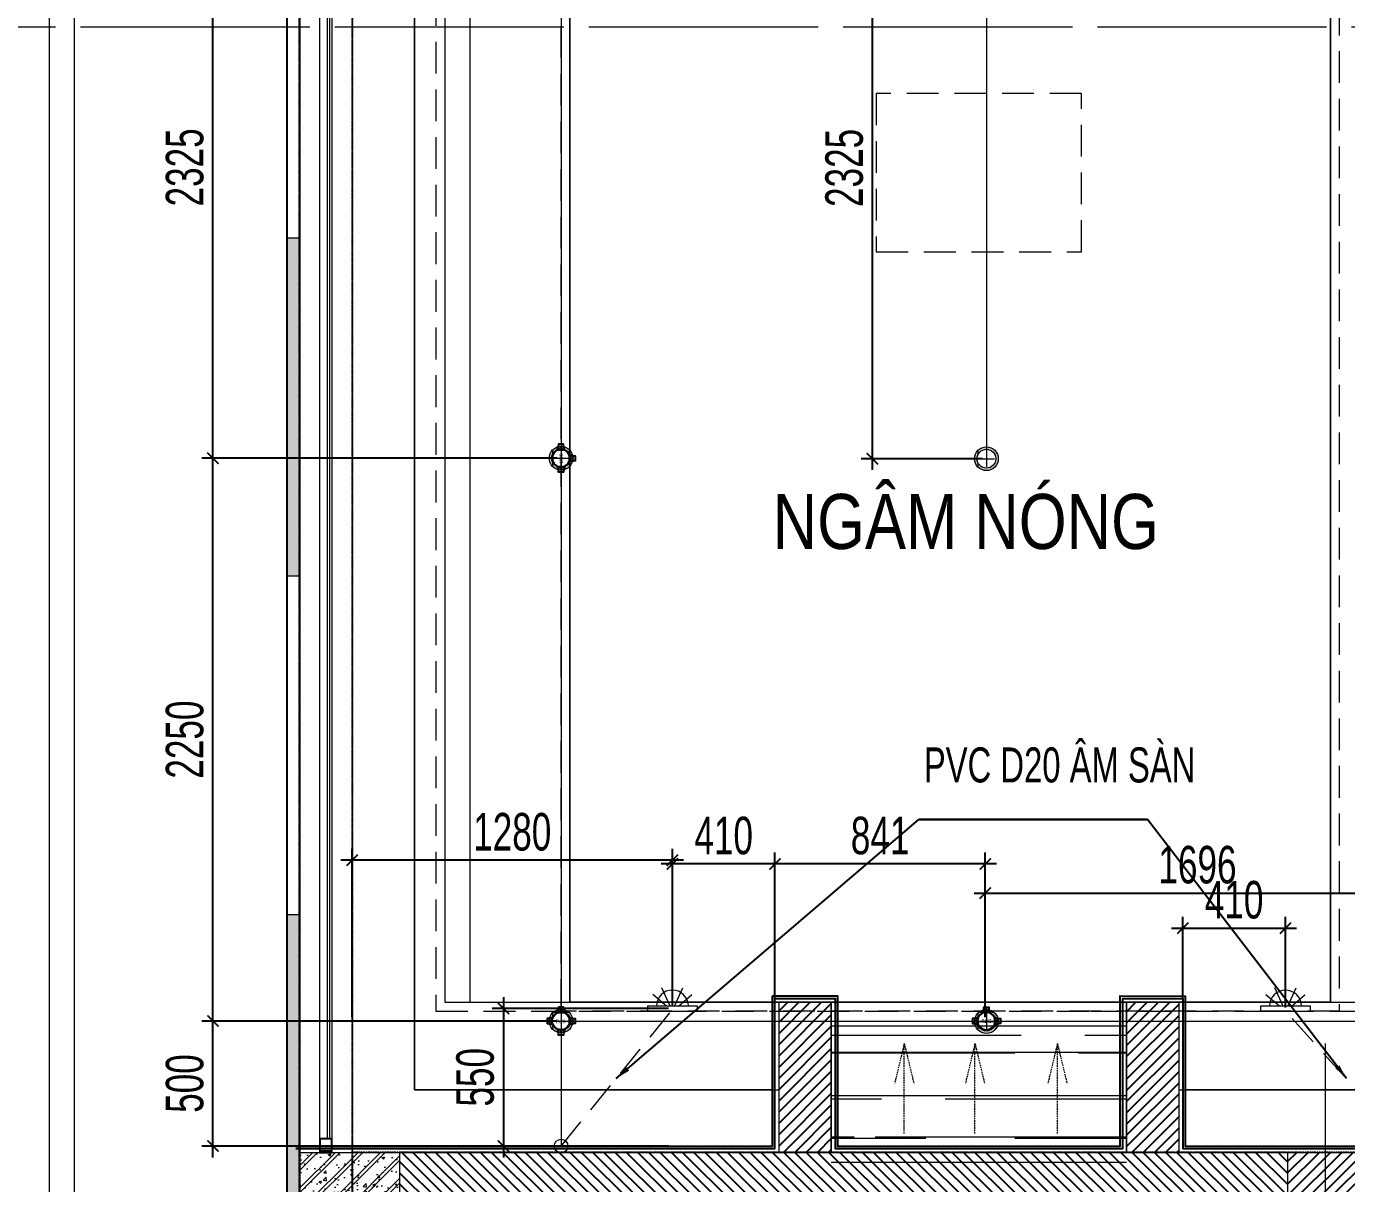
# Model space of a CAD drawing. Header units: millimetres. Extents: x -343543 to 400519, y -115663 to 104219.
# Drawn here: x -91758 to -86482, y 10075 to 14701 of the extents above; entities that cross this region are included whole.
import ezdxf
from ezdxf.xclip import XClip

# ---------------------------------------------------------------- set-up
doc = ezdxf.new("R2010")
doc.units = ezdxf.units.MM
doc.header["$XCLIPFRAME"] = 0
for name, pattern in [('HIDDEN2', [0.1875, 0.125, -0.0625]), ('XREF MAT BANG TUONG XAY$0$01.Xref _MB T1$0$HIDDEN', [9.525, 6.35, -3.175]), ('XREF MAT BANG TUONG XAY$0$CENTER', [50.8, 31.75, -6.35, 6.35, -6.35]), ('XREF MAT BANG TUONG XAY$0$xref_IKIGAI_Cot$0$HIDDEN', [9.525, 6.35, -3.175])]:
    doc.linetypes.add(name, pattern=pattern)
doc.layers.get('0').update_dxf_attribs({"color": 231, "lineweight": 0})
doc.layers.get('DefPoints').update_dxf_attribs({"color": 191})
for name, color, linetype in [('A-FLOR', 35, 'Continuous'), ('XREF MAT BANG TUONG XAY$0$A-FNSH', 8, 'Continuous'), ('XREF MAT BANG TUONG XAY$0$A-FURN', 8, 'Continuous'), ('XREF MAT BANG TUONG XAY$0$A-PATT', 8, 'Continuous'), ('XREF MAT BANG TUONG XAY$0$xref_IKIGAI_Cot$0$S-HIDD', 8, 'XREF MAT BANG TUONG XAY$0$xref_IKIGAI_Cot$0$HIDDEN'), ('ống ghen', 6, 'Continuous')]:
    doc.layers.add(name, color=color, linetype=linetype)
for name, color, linetype, lineweight in [('A-PATT', 252, 'Continuous', 9), ('A-SYMBOLS', 10, 'Continuous', 13), ('SME-E-COND-LTG', 51, 'Continuous', 18), ('SME-E-LTG-DIM', 55, 'Continuous', 18), ('SME-E-LTG-TEXT', 53, 'Continuous', 18), ('TEXT DIEN', 3, 'Continuous', 18), ('XREF MAT BANG TUONG XAY$0$$1$A-TEXT', 8, 'Continuous', 25), ('XREF MAT BANG TUONG XAY$0$01.Xref _MB T1$0$A-FNSH', 8, 'Continuous', 9), ('XREF MAT BANG TUONG XAY$0$01.Xref _MB T1$0$A-FURN', 8, 'Continuous', 5), ('XREF MAT BANG TUONG XAY$0$01.Xref _MB T1$0$A-GLAZ', 8, 'Continuous', 13), ('XREF MAT BANG TUONG XAY$0$01.Xref _MB T1$0$A-HIDD', 8, 'XREF MAT BANG TUONG XAY$0$01.Xref _MB T1$0$HIDDEN', 9), ('XREF MAT BANG TUONG XAY$0$01.Xref _MB T1$0$A-LITE', 8, 'Continuous', 9), ('XREF MAT BANG TUONG XAY$0$01.Xref _MB T1$0$A-PATT', 8, 'Continuous', 9), ('XREF MAT BANG TUONG XAY$0$01.Xref _MB T1$0$A-RAIL', 8, 'Continuous', 9), ('XREF MAT BANG TUONG XAY$0$01.Xref _MB T1$0$A-TEXT', 8, 'Continuous', 25), ('XREF MAT BANG TUONG XAY$0$A-GRID', 8, 'XREF MAT BANG TUONG XAY$0$CENTER', 15), ('XREF MAT BANG TUONG XAY$0$A-WALL-INT', 8, 'Continuous', 9), ('XREF MAT BANG TUONG XAY$0$xref_IKIGAI_Cot$0$A-FNSH', 8, 'Continuous', 9), ('XREF MAT BANG TUONG XAY$0$xref_IKIGAI_Cot$0$A-PATT', 8, 'Continuous', 5)]:
    doc.layers.add(name, color=color, linetype=linetype, lineweight=lineweight)
doc.layers.add('fix lightting red', color=1, linetype='Continuous', lineweight=5, true_color=0xff0000)
doc.styles.add('ROMANS1', font='vntimeh.shx', dxfattribs={"width": 0.8, "bigfont": 'bigfont.shx'})
doc.styles.add('SM-DIMTEXT', font='SME.shx', dxfattribs={"width": 0.7})
doc.styles.add('SME-TEXT', font='sme.shx', dxfattribs={"width": 0.7})
doc.styles.add('XREF MAT BANG TUONG XAY$0$Arial', font='arial.ttf', dxfattribs={"width": 0.8})
doc.dimstyles.new('SDIM-100', dxfattribs={"dimscale": 100, "dimtxt": 2, "dimasz": 0.6, "dimexe": 0.6, "dimexo": 0.2, "dimgap": 0.5, "dimtad": 1, "dimdec": 0, "dimzin": 12, "dimtxsty": 'SM-DIMTEXT', "dimblk": 'ARCHTICK', "dimblk1": 'ARCHTICK', "dimblk2": 'ARCHTICK', "dimcen": 0.12, "dimdle": 0.6, "dimclrd": 7, "dimclre": 8, "dimadec": 0, "dimazin": 3, "dimtfac": 2, "dimtix": 1, "dimtmove": 1, "dimatfit": 3, "dimfxl": 1, "dimtzin": 0, "dimarcsym": 1})
doc.dimstyles.new('SDIM-75', dxfattribs={"dimscale": 75, "dimtxt": 2, "dimasz": 0.6, "dimexe": 0.6, "dimexo": 0.2, "dimgap": 0.5, "dimtad": 1, "dimdec": 0, "dimzin": 12, "dimtxsty": 'SM-DIMTEXT', "dimblk": 'ARCHTICK', "dimcen": 0.12, "dimdle": 0.6, "dimclrd": 7, "dimclre": 8, "dimadec": 0, "dimazin": 3, "dimtfac": 2, "dimtdec": 0, "dimtix": 1, "dimtmove": 1, "dimatfit": 3, "dimfxl": 1, "dimtzin": 0, "dimarcsym": 1})

# ---------------------------------------------------------------- blocks, each defined once
blk = doc.blocks.new('*U230')
at = {"layer": 'XREF MAT BANG TUONG XAY$0$A-PATT'}
h = blk.add_hatch(dxfattribs=at)
h.set_pattern_fill('ANSI31', color=8, scale=10)
h.set_pattern_definition([(45, (36046.68, -11293.564), (-22.45064, 22.45064), [])])
h.paths.add_polyline_path([(-38.7, 47.5), (561.2, 47.5), (561.2, -162.5), (-38.7, -162.5)])
at = {"layer": 'XREF MAT BANG TUONG XAY$0$A-WALL-INT', "color": 8}
blk.add_lwpolyline([(-38.7, 47.5), (561.2, 47.5), (561.2, -162.5), (-38.7, -162.5)], close=True, dxfattribs=at)
blk = doc.blocks.new('XREF MAT BANG TUONG XAY$0$01.Xref _MB T1$0$vach CNC trang tri')
at = {"layer": 'XREF MAT BANG TUONG XAY$0$01.Xref _MB T1$0$A-PATT'}
h = blk.add_hatch(color=8, dxfattribs=at)
h.dxf.hatch_style = 1
h.paths.add_polyline_path([(-50, 0), (0, 0), (0, 1350), (-50, 1350)])
at = {"layer": 'XREF MAT BANG TUONG XAY$0$01.Xref _MB T1$0$A-RAIL', "color": 8}
blk.add_lwpolyline([(-50, 0), (0, 0), (0, 1350), (-50, 1350)], close=True, dxfattribs=at)
blk = doc.blocks.new('XREF MAT BANG TUONG XAY$0$01.Xref _MB T1$0$A$Cfb76151b')
at = {"color": 8}
for points in [[(0, 0), (50, 0), (50, 50), (0, 50)], [(2, 2), (48, 2), (48, 48), (2, 48)]]:
    blk.add_lwpolyline(points, close=True, dxfattribs=at)
blk = doc.blocks.new('XREF MAT BANG TUONG XAY$0$01.Xref _MB T1$0$A$Cc763f58b')
at = {"layer": 'DefPoints', "color": 8}
blk.add_line((5, -50), (5, 0), dxfattribs=at)
at = {"layer": 'XREF MAT BANG TUONG XAY$0$01.Xref _MB T1$0$A-FNSH', "color": 8}
for centre, start, end in [((2.5, 2.3), 222.6903, 317.3097), ((2.5, -52.3), 42.6903, 137.3097)]:
    blk.add_arc(centre, 3.4, start, end, dxfattribs=at)
blk = doc.blocks.new('*U118')
at = {"layer": 'XREF MAT BANG TUONG XAY$0$01.Xref _MB T1$0$A-GLAZ'}
for p, q in [((8650, 20), (55, 20)), ((8650, 10), (55, 10))]:
    blk.add_line(p, q, dxfattribs=at)
at = {"layer": 'XREF MAT BANG TUONG XAY$0$01.Xref _MB T1$0$A-LITE', "color": 8}
blk.add_lwpolyline([(8650, 50), (55, 50), (55, 0), (8650, 0)], close=True, dxfattribs=at)
at = {"layer": 'XREF MAT BANG TUONG XAY$0$01.Xref _MB T1$0$A-FNSH', "color": 8, "rotation": 180}
blk.add_blockref('XREF MAT BANG TUONG XAY$0$01.Xref _MB T1$0$A$Cc763f58b', (5, 0), dxfattribs=at)
at = {"layer": 'XREF MAT BANG TUONG XAY$0$01.Xref _MB T1$0$A-GLAZ', "color": 8}
blk.add_blockref('XREF MAT BANG TUONG XAY$0$01.Xref _MB T1$0$A$Cfb76151b', (5, 0), dxfattribs=at)
blk = doc.blocks.new('XREF MAT BANG TUONG XAY$0$00.xref_IKIGAI_Truc')
at = {"layer": 'XREF MAT BANG TUONG XAY$0$A-GRID', "color": 8, "ltscale": 20}
for points in [[(0, -3895), (0, 22924.4)], [(-2907.5, 14700), (42750, 14700)], [(4100, -3895), (4100, 10635.4)]]:
    blk.add_lwpolyline(points, dxfattribs=at)
blk = doc.blocks.new('*U227')
at = {"layer": 'XREF MAT BANG TUONG XAY$0$A-PATT'}
h = blk.add_hatch(dxfattribs=at)
h.set_pattern_fill('ANSI31', color=8, scale=10)
h.set_pattern_definition([(45, (36946.78, -11293.564), (-22.45064, 22.45064), [])])
h.paths.add_polyline_path([(-38.7, 47.5), (1461.3, 47.5), (1461.3, -162.5), (-38.7, -162.5)])
at = {"layer": 'XREF MAT BANG TUONG XAY$0$A-WALL-INT', "color": 8}
blk.add_lwpolyline([(-38.7, 47.5), (1461.3, 47.5), (1461.3, -162.5), (-38.7, -162.5)], close=True, dxfattribs=at)
blk = doc.blocks.new('XREF MAT BANG TUONG XAY$0$01.Xref _MB T1$0$Phong tam')
at = {"layer": 'XREF MAT BANG TUONG XAY$0$A-FURN', "color": 8}
blk.add_blockref('*U227', (-4616.3, 7152.5), dxfattribs=at)
blk = doc.blocks.new('XREF MAT BANG TUONG XAY$0$xref_IKIGAI_Cot')
at = {"layer": 'XREF MAT BANG TUONG XAY$0$xref_IKIGAI_Cot$0$A-PATT'}
h = blk.add_hatch(dxfattribs=at)
h.set_pattern_fill('BT-01', color=8, scale=15, pattern_type=2)
h.set_pattern_definition([(50, (180, 180), (107.589, -9.4128), [11.25, -123.75]), (355, (180, 180), (-20.8127, 112.8288), [9, -99]), (100.4514, (188.97, 179.22), (86.7764, 103.4159), [9.561, -105.1713]), (46.1842, (180, 210), (160.0862, -24.8279), [16.875, -185.625]), (96.6356, (193.34, 207.93), (140.1994, 146.1177), [14.3415, -157.757]), (351.1842, (180, 210), (140.1993, 146.1178), [13.5, -148.5]), (21, (195, 202.5), (89.53606, -60.3928), [11.25, -123.75]), (326, (195, 202.5), (36.4973, 108.7725), [9, -99]), (71.4514, (202.46, 197.47), (126.0334, 48.3796), [9.561, -105.1713]), (37.5, (180, 180), (1.82398, 49.93408), [0, -97.8, 0, -100.5, 0, -99.375]), (7.5, (180, 180), (39.46043, 59.16176), [0, -57.3, 0, -95.55, 0, -37.875]), (327.5, (146.55, 180), (80.07337, -3.38323), [0, -37.5, 0, -117, 0, -155.25]), (317.5, (131.55, 180), (87.47793, 15.01575), [0, -48.75, 0, -77.7, 0, -110.25]), (45, (180, 180), (-45.07806, 45.07806), []), (45, (180, 198.375), (-45.07806, 45.07806), [])])
h.paths.add_polyline_path([(0, 10200), (400, 10200), (400, 9800), (0, 9800)])
at = {"layer": 'XREF MAT BANG TUONG XAY$0$A-GRID', "color": 8, "ltscale": 20}
for points in [[(0, -3895), (0, 22924.4)], [(-2907.5, 14700), (42750, 14700)], [(4100, -3895), (4100, 10635.4)]]:
    blk.add_lwpolyline(points, dxfattribs=at)
at = {"layer": 'XREF MAT BANG TUONG XAY$0$xref_IKIGAI_Cot$0$A-FNSH', "color": 8}
blk.add_lwpolyline([(0, 10200), (400, 10200), (400, 9800), (0, 9800)], close=True, dxfattribs=at)
at = {"layer": 'XREF MAT BANG TUONG XAY$0$xref_IKIGAI_Cot$0$S-HIDD', "color": 8}
for points in [[(0, 19190), (210, 19190), (210, 3000), (0, 3000)], [(5100, 10200), (210, 10200), (210, 9990), (5100, 9990)]]:
    blk.add_lwpolyline(points, close=True, dxfattribs=at)
blk = doc.blocks.new('*U229')
at = {"layer": 'XREF MAT BANG TUONG XAY$0$A-PATT'}
h = blk.add_hatch(dxfattribs=at)
h.set_pattern_fill('ANSI31', color=8, scale=10)
h.set_pattern_definition([(45, (38996.8, -11293.564), (-22.45064, 22.45064), [])])
h.paths.add_polyline_path([(-38.7, 47.5), (3511.3, 47.5), (3511.3, -162.5), (-38.7, -162.5)])
at = {"layer": 'XREF MAT BANG TUONG XAY$0$A-WALL-INT', "color": 8}
blk.add_lwpolyline([(-38.7, 47.5), (3511.3, 47.5), (3511.3, -162.5), (-38.7, -162.5)], close=True, dxfattribs=at)
blk = doc.blocks.new('01.Xref _MB T1')
at = {"layer": 'XREF MAT BANG TUONG XAY$0$01.Xref _MB T1$0$A-FURN', "ltscale": 500}
h = blk.add_hatch(dxfattribs=at)
h.set_pattern_fill('AR-RROOF', color=8, scale=10)
h.paths.add_polyline_path([(2125.00118, 10150.00011), (3305.00118, 10150.00011), (3305.00118, 10749.99994), (2125.00118, 10749.99994)])
at = {"color": 8}
for points in [[(39999.98286, 2999.99997), (40000.00012, 19400), (-0.00011, 19399.99891), (0.00011, 2999.99997), (8394.99073, 2999.9999), (8394.99073, -99.99996), (31605.0109, -99.99952), (31605.0109, 3000.00035)], [(5069.98767, 18879.99404), (459.99596, 18879.99404), (460.00011, 10450), (1915.00118, 10450), (1915.00118, 10200), (3515.00118, 10200), (3515.00118, 10450), (5070.00011, 10450)], [(1915.00118, 10200), (3515.00118, 10200), (3515.00118, 10800), (1915.00118, 10800)], [(2125.00118, 10799.99994), (3305.00118, 10799.99994), (3305.00118, 10704.99994), (2125.00118, 10704.99994)], [(2125.00118, 10200.00011), (3305.00118, 10200.00011), (3305.00118, 10799.99994), (2125.00118, 10799.99994)]]:
    blk.add_lwpolyline(points, close=True, dxfattribs=at)
blk.add_lwpolyline([(5350.00011, 15899.99915), (8395, 15900.00022), (8395, 19187.99989), (5399.99067, 19190.00266), (5399.99067, 19100.00025), (5000, 19100), (5000, 19190.00241), (300, 19190.00241), (300.00025, 18999.99692), (210.00036, 18999.99692), (210.00011, 10200), (5350.00011, 10200), (5350.00011, 15899.99915)], dxfattribs=at)
at = {"layer": 'XREF MAT BANG TUONG XAY$0$01.Xref _MB T1$0$A-FNSH', "color": 8}
for points in [[(8394.99073, 1999.99999), (-1000, 1999.99998), (-1000.00012, 20399.99968), (14583.31301, 20400.0078)], [(-899.99999, 5519.99987), (-900.00012, 20299.99973), (14483.31306, 20300.00774), (14483.31333, 19400)]]:
    blk.add_lwpolyline(points, dxfattribs=at)
at = {"layer": 'XREF MAT BANG TUONG XAY$0$01.Xref _MB T1$0$A-FURN', "color": 8}
for points in [[(1080.00011, 15748), (580.00011, 15748), (580.00011, 10799.83247), (2265.00118, 10800), (3165.00119, 10800), (4720.00011, 10800), (4720.00011, 14948), (4120.00011, 14948)], [(680.00011, 15748), (680.00011, 10799.92121), (4620.00011, 10800.07879), (4620.00011, 14948)], [(2824.79627, 14948), (4120.00001, 14948), (4120.00012, 10800), (1080.0002, 10800), (1080.00011, 15748), (1170.91425, 15748)], [(1080.00011, 15748), (1080.00011, 10799.83247), (4120.00011, 10800), (4120.00011, 14948)]]:
    blk.add_lwpolyline(points, dxfattribs=at)
at = {"layer": 'XREF MAT BANG TUONG XAY$0$01.Xref _MB T1$0$A-HIDD', "color": 8, "ltscale": 20}
for points in [[(1080.00011, 15783), (545.00011, 15783), (545.00011, 10764.82899), (2265.00466, 10765), (3165.00119, 10765), (4755.00011, 10765), (4755.00011, 14983), (4155.00001, 14983)], [(2442.27953, 14983), (4155.00001, 14983), (4155.00012, 10765), (1045.0002, 10765), (1045.00011, 15783), (1187.92955, 15783)]]:
    blk.add_lwpolyline(points, dxfattribs=at)
blk.add_lwpolyline([(2305.00118, 14433.31538), (2305.00118, 13800), (3125.00118, 13800), (3125.00118, 14433.31538)], close=True, dxfattribs=at)
at = {"layer": 'XREF MAT BANG TUONG XAY$0$01.Xref _MB T1$0$A-HIDD', "color": 8}
for points in [[(2416.6786, 10274.85092), (2416.6786, 10634.88777), (2378.55039, 10476.03058)], [(2416.6786, 10274.85092), (2416.6786, 10634.88777), (2454.8068, 10476.03058)], [(2699.37855, 10274.85092), (2699.37855, 10634.88777), (2661.25034, 10476.03058)], [(2699.37855, 10274.85092), (2699.37855, 10634.88777), (2737.50675, 10476.03058)], [(3028.84034, 10274.85092), (3028.84034, 10634.88777), (2990.71213, 10476.03058)], [(3028.84034, 10274.85092), (3028.84034, 10634.88777), (3066.96854, 10476.03058)]]:
    blk.add_lwpolyline(points, dxfattribs=at)
at = {"layer": 'XREF MAT BANG TUONG XAY$0$01.Xref _MB T1$0$A-TEXT', "color": 8}
blk.add_lwpolyline([(0.00015, 9800), (-49.99986, 9800), (-50.00012, 19494.9993), (-0.00011, 19494.9993)], close=True, dxfattribs=at)
at = {"color": 8}
blk.add_blockref('XREF MAT BANG TUONG XAY$0$00.xref_IKIGAI_Truc', (0.00011, 0), dxfattribs=at)
at = {"layer": 'XREF MAT BANG TUONG XAY$0$01.Xref _MB T1$0$A-TEXT', "color": 8, "rotation": 90}
blk.add_blockref('*U118', (130.0001, 10200), dxfattribs=at)
at = {"layer": 'XREF MAT BANG TUONG XAY$0$01.Xref _MB T1$0$A-TEXT', "color": 8}
for p in [(0.00008, 12504.99959), (0, 9800)]:
    blk.add_blockref('XREF MAT BANG TUONG XAY$0$01.Xref _MB T1$0$vach CNC trang tri', p, dxfattribs=at)
at = {"layer": 'XREF MAT BANG TUONG XAY$0$A-FURN', "color": 8, "xscale": -1, "rotation": 270}
for p in [(2077.50118, 10238.69842), (3467.50118, 10238.69842)]:
    blk.add_blockref('*U230', p, dxfattribs=at)
at = {"layer": 'XREF MAT BANG TUONG XAY$0$$1$A-TEXT', "color": 8, "style": 'XREF MAT BANG TUONG XAY$0$Arial', "width": 0.8}
blk.add_text('NGÂM NÓNG', height=220, dxfattribs=at).set_placement((1891.00301, 12612.10016))
at = {"layer": 'XREF MAT BANG TUONG XAY$0$01.Xref _MB T1$0$A-TEXT', "color": 8}
blk.add_blockref('XREF MAT BANG TUONG XAY$0$01.Xref _MB T1$0$Phong tam', (8605.00011, 2999.99999), dxfattribs=at)
at = {"color": 8}
blk.add_lwpolyline([(3539.99179, 10449.99962), (3540.08991, 10824.96238), (3279.9671, 10825.03045), (3279.9671, 10225.00011), (2149.99201, 10225.00011), (2149.99201, 10825.00851), (1889.9917, 10825.00851), (1889.9917, 10450), (459.99182, 10450), (459.99182, 18879.99404), (5069.99182, 18879.99404), (5069.99182, 10450)], close=True, dxfattribs=at)
at = {"layer": 'XREF MAT BANG TUONG XAY$0$A-FNSH', "color": 8}
for points in [[(-15.00005, 10225.00021), (1890.00118, 10225.00021), (1890.00119, 10824.86981), (2150.00118, 10825.00868), (2150.0015, 10225.00011), (3280.00058, 10225.00011), (3279.97659, 10825.03045), (3540.00118, 10824.96241), (3540.00133, 10224.99984), (5475.00011, 10224.99984)], [(-15.00005, 10215.00021), (1900.00118, 10215.00021), (1900.00119, 10814.87515), (2140.00118, 10815.00334), (2140.0015, 10215.00011), (3290.00098, 10215.00011), (3289.97699, 10815.02783), (3530.00118, 10814.96502), (3530.00133, 10214.99984), (5465.00011, 10214.99984)]]:
    blk.add_lwpolyline(points, dxfattribs=at)
at = {"color": 8}
ref = blk.add_blockref('XREF MAT BANG TUONG XAY$0$xref_IKIGAI_Cot', (-0.00927, -0.00001), dxfattribs=at)
XClip(ref).set_block_clipping_path([(-1610.3425959283, -2225.6693134198), (41829.1295208634, 21555.8819575264)])
at = {"layer": 'XREF MAT BANG TUONG XAY$0$A-FURN', "color": 8, "xscale": -1, "rotation": 180}
blk.add_blockref('*U229', (438.69827, 10037.49976), dxfattribs=at)
blk = doc.blocks.new('LT14')
blk.add_lwpolyline([(20, -100), (20, 100), (0, 100), (0, -100)], close=True)
for points in [[(20, 23.9), (65.5, 78.2)], [(20, 9.1), (92.8, 42.3)], [(20, 0), (102, 0)], [(20, -9.1), (92.8, -42.3)], [(20, -23.9), (65.5, -78.2)]]:
    blk.add_lwpolyline(points)
blk.add_arc((20, 0), 63.8, 270, 90)
blk = doc.blocks.new('DenSanTuongT1Ikigai')
at = {"layer": 'fix lightting red', "rotation": 90}
for p in [(1490, 10765), (3940.1, 10764.4)]:
    blk.add_blockref('LT14', p, dxfattribs=at)
blk = doc.blocks.new('LT8A')
at = {"layer": 'A-PATT', "true_color": 0xd6d6d6}
h = blk.add_hatch(dxfattribs=at)
h.set_pattern_fill('_USER', color=254, scale=340, double=1, pattern_type=0)
h.set_pattern_definition([(0, (-1255, -18820), (0, 340), []), (90, (-1255, -18820), (-340, 2e-14), [])])
edge = h.paths.add_edge_path(flags=17)
edge.add_arc((0, 0), 37.5, 0, 360)
edge = h.paths.add_edge_path()
edge.add_arc((0, 0), 47.5, 0, 360)
at = {"layer": 'A-PATT'}
h = blk.add_hatch(color=256, dxfattribs=at)
h.dxf.hatch_style = 1
edge = h.paths.add_edge_path(flags=17)
edge.add_arc((0, 0), 37.5, 0, 360)
edge = h.paths.add_edge_path()
edge.add_arc((0, 0), 47.5, 0, 360)
for points in [[(-33, 0), (33, 0)], [(0, 33), (0, -33)]]:
    blk.add_lwpolyline(points)
for radius in [47.5, 37.5]:
    blk.add_circle((0, 0), radius)
blk = doc.blocks.new('c3-20')
at = {"layer": 'ống ghen', "ltscale": 30}
for points in [[(5338959.8, -3869072.3), (5338964.6, -3869054)], [(5338989.3, -3869072.3), (5338984.6, -3869054)], [(5338942.8, -3869089.3), (5338924.6, -3869094)], [(5339006.3, -3869089.3), (5339024.6, -3869094)], [(5338942.8, -3869118.8), (5338924.6, -3869114)], [(5339006.3, -3869118.8), (5339024.6, -3869114)]]:
    blk.add_lwpolyline(points, dxfattribs=at)
for points in [[(5338984.6, -3869070.5), (5338984.6, -3869048), (5338964.6, -3869048), (5338964.6, -3869070.5)], [(5338941, -3869094), (5338918.6, -3869094), (5338918.6, -3869114), (5338941, -3869114)], [(5338939.6, -3869103.5), (5338927.5, -3869103.5), (5338927.5, -3869104.6), (5338939.6, -3869104.6)], [(5338975.1, -3869069), (5338975.1, -3869057), (5338974, -3869057), (5338974, -3869069)], [(5339008.1, -3869094), (5339030.6, -3869094), (5339030.6, -3869114), (5339008.1, -3869114)], [(5339009.6, -3869103.5), (5339021.6, -3869103.5), (5339021.6, -3869104.6), (5339009.6, -3869104.6)]]:
    blk.add_lwpolyline(points, close=True, dxfattribs=at)
blk.add_circle((5338974.6, -3869104), 35, dxfattribs=at)
at = {"layer": 'TEXT DIEN', "ltscale": 30, "style": 'ROMANS1'}
blk.add_text('D20', height=15, dxfattribs=at).set_placement((5338954.5, -3869111.3))
blk = doc.blocks.new('c4-d20')
at = {"layer": 'ống ghen', "ltscale": 30}
for points in [[(5338959.8, -3869205.4), (5338964.6, -3869187.1)], [(5338989.3, -3869205.4), (5338984.6, -3869187.1)], [(5338942.8, -3869222.4), (5338924.6, -3869227.1)], [(5338942.8, -3869251.9), (5338924.6, -3869247.1)], [(5339006.3, -3869222.4), (5339024.6, -3869227.1)], [(5339006.3, -3869251.9), (5339024.6, -3869247.1)], [(5338959.8, -3869268.9), (5338964.6, -3869287.1)], [(5338989.3, -3869268.9), (5338984.6, -3869287.1)]]:
    blk.add_lwpolyline(points, dxfattribs=at)
for points in [[(5338984.6, -3869203.6), (5338984.6, -3869181.1), (5338964.6, -3869181.1), (5338964.6, -3869203.6)], [(5338975.1, -3869202.1), (5338975.1, -3869190.1), (5338974, -3869190.1), (5338974, -3869202.1)], [(5338941, -3869227.1), (5338918.6, -3869227.1), (5338918.6, -3869247.1), (5338941, -3869247.1)], [(5338939.6, -3869236.6), (5338927.5, -3869236.6), (5338927.5, -3869237.7), (5338939.6, -3869237.7)], [(5339008.1, -3869227.1), (5339030.6, -3869227.1), (5339030.6, -3869247.1), (5339008.1, -3869247.1)], [(5339009.6, -3869236.6), (5339021.6, -3869236.6), (5339021.6, -3869237.7), (5339009.6, -3869237.7)], [(5338984.6, -3869270.7), (5338984.6, -3869293.1), (5338964.6, -3869293.1), (5338964.6, -3869270.7)], [(5338975.1, -3869272.1), (5338975.1, -3869284.2), (5338974, -3869284.2), (5338974, -3869272.1)]]:
    blk.add_lwpolyline(points, close=True, dxfattribs=at)
blk.add_circle((5338974.6, -3869237.1), 35, dxfattribs=at)
at = {"layer": 'TEXT DIEN', "ltscale": 30, "style": 'ROMANS1'}
blk.add_text('D20', height=15, dxfattribs=at).set_placement((5338953.4, -3869246.8))
blk = doc.blocks.new('_ArchTick')
at = {"color": 0, "linetype": 'ByBlock', "const_width": 0.15}
blk.add_lwpolyline([(-0.5, -0.5), (0.5, 0.5)], dxfattribs=at)
blk = doc.blocks.new('*D1974')
at = {"layer": 'DefPoints', "color": 0, "linetype": 'Continuous', "ltscale": 1000, "transparency": 16777216}
for p in [(-91012.5, 10725), (-89621.5, 10725), (-89621.5, 10225)]:
    blk.add_point(p, dxfattribs=at)
at = {"layer": 'SME-E-LTG-DIM', "color": 7, "linetype": 'Continuous', "lineweight": -2, "ltscale": 1000, "transparency": 16777216}
blk.add_line((-91012.5, 10180), (-91012.5, 10770), dxfattribs=at)
at = {"layer": 'SME-E-LTG-DIM', "color": 8, "linetype": 'Continuous', "lineweight": -2, "ltscale": 1000, "transparency": 16777216}
for p, q in [((-89636.5, 10725), (-91057.5, 10725)), ((-89636.5, 10225), (-91057.5, 10225))]:
    blk.add_line(p, q, dxfattribs=at)
at = {"layer": 'SME-E-LTG-DIM', "color": 7, "linetype": 'Continuous', "lineweight": -2, "ltscale": 1000, "transparency": 16777216, "xscale": 45, "yscale": 45, "zscale": 45}
for p, rotation in [((-91012.5, 10725), 90), ((-91012.5, 10225), 270)]:
    blk.add_blockref('_ArchTick', p, dxfattribs=dict(at, rotation=rotation))
at = {"layer": 'SME-E-LTG-DIM', "color": 0, "linetype": 'Continuous', "ltscale": 1000, "transparency": 16777216, "insert": (-91125, 10475), "char_height": 150, "attachment_point": 5, "rotation": 90, "style": 'SM-DIMTEXT'}
blk.add_mtext('500', dxfattribs=at)
blk = doc.blocks.new('*D1975')
at = {"layer": 'DefPoints', "color": 0, "linetype": 'Continuous', "ltscale": 1000, "transparency": 16777216}
for p in [(-91012.5, 12975), (-89621.5, 12975), (-89621.5, 10725)]:
    blk.add_point(p, dxfattribs=at)
at = {"layer": 'SME-E-LTG-DIM', "color": 7, "linetype": 'Continuous', "lineweight": -2, "ltscale": 1000, "transparency": 16777216}
blk.add_line((-91012.5, 10680), (-91012.5, 13020), dxfattribs=at)
at = {"layer": 'SME-E-LTG-DIM', "color": 8, "linetype": 'Continuous', "lineweight": -2, "ltscale": 1000, "transparency": 16777216}
for p, q in [((-89636.5, 12975), (-91057.5, 12975)), ((-89636.5, 10725), (-91057.5, 10725))]:
    blk.add_line(p, q, dxfattribs=at)
at = {"layer": 'SME-E-LTG-DIM', "color": 7, "linetype": 'Continuous', "lineweight": -2, "ltscale": 1000, "transparency": 16777216, "xscale": 45, "yscale": 45, "zscale": 45}
for p, rotation in [((-91012.5, 12975), 90), ((-91012.5, 10725), 270)]:
    blk.add_blockref('_ArchTick', p, dxfattribs=dict(at, rotation=rotation))
at = {"layer": 'SME-E-LTG-DIM', "color": 0, "linetype": 'Continuous', "ltscale": 1000, "transparency": 16777216, "insert": (-91125, 11850), "char_height": 150, "attachment_point": 5, "rotation": 90, "style": 'SM-DIMTEXT'}
blk.add_mtext('2250', dxfattribs=at)
blk = doc.blocks.new('*D1976')
at = {"layer": 'DefPoints', "color": 0, "linetype": 'Continuous', "ltscale": 1000, "transparency": 16777216}
for p in [(-91012.5, 15300), (-89621.5, 15300), (-89621.5, 12975)]:
    blk.add_point(p, dxfattribs=at)
at = {"layer": 'SME-E-LTG-DIM', "color": 7, "linetype": 'Continuous', "lineweight": -2, "ltscale": 1000, "transparency": 16777216}
blk.add_line((-91012.5, 12930), (-91012.5, 15345), dxfattribs=at)
at = {"layer": 'SME-E-LTG-DIM', "color": 8, "linetype": 'Continuous', "lineweight": -2, "ltscale": 1000, "transparency": 16777216}
for p, q in [((-89636.5, 15300), (-91057.5, 15300)), ((-89636.5, 12975), (-91057.5, 12975))]:
    blk.add_line(p, q, dxfattribs=at)
at = {"layer": 'SME-E-LTG-DIM', "color": 7, "linetype": 'Continuous', "lineweight": -2, "ltscale": 1000, "transparency": 16777216, "xscale": 45, "yscale": 45, "zscale": 45}
for p, rotation in [((-91012.5, 15300), 90), ((-91012.5, 12975), 270)]:
    blk.add_blockref('_ArchTick', p, dxfattribs=dict(at, rotation=rotation))
at = {"layer": 'SME-E-LTG-DIM', "color": 0, "linetype": 'Continuous', "ltscale": 1000, "transparency": 16777216, "insert": (-91125, 14137.5), "char_height": 150, "attachment_point": 5, "rotation": 90, "style": 'SM-DIMTEXT'}
blk.add_mtext('2325', dxfattribs=at)
blk = doc.blocks.new('*D1980')
at = {"layer": 'DefPoints', "color": 0, "linetype": 'Continuous', "ltscale": 1000, "transparency": 16777216}
for p in [(-89176.5, 10775), (-89851.8, 10225), (-89176.5, 10225)]:
    blk.add_point(p, dxfattribs=at)
at = {"layer": 'SME-E-LTG-DIM', "color": 7, "linetype": 'Continuous', "lineweight": -2, "ltscale": 1000, "transparency": 16777216}
blk.add_line((-89851.8, 10820), (-89851.8, 10180), dxfattribs=at)
at = {"layer": 'SME-E-LTG-DIM', "color": 8, "linetype": 'Continuous', "lineweight": -2, "ltscale": 1000, "transparency": 16777216}
for p, q in [((-89191.5, 10775), (-89896.8, 10775)), ((-89191.5, 10225), (-89896.8, 10225))]:
    blk.add_line(p, q, dxfattribs=at)
at = {"layer": 'SME-E-LTG-DIM', "color": 7, "linetype": 'Continuous', "lineweight": -2, "ltscale": 1000, "transparency": 16777216, "xscale": 45, "yscale": 45, "zscale": 45}
for p, rotation in [((-89851.8, 10775), 90), ((-89851.8, 10225), 270)]:
    blk.add_blockref('_ArchTick', p, dxfattribs=dict(at, rotation=rotation))
at = {"layer": 'SME-E-LTG-DIM', "color": 0, "linetype": 'Continuous', "ltscale": 1000, "transparency": 16777216, "insert": (-89964.3, 10500), "char_height": 150, "attachment_point": 5, "rotation": 90, "style": 'SM-DIMTEXT'}
blk.add_mtext('550', dxfattribs=at)
blk = doc.blocks.new('*D1981')
at = {"layer": 'DefPoints', "color": 0, "linetype": 'Continuous', "ltscale": 1000, "transparency": 16777216}
for p in [(-90456.5, 11368.1), (-89176.5, 10775), (-90456.5, 10725)]:
    blk.add_point(p, dxfattribs=at)
at = {"layer": 'SME-E-LTG-DIM', "color": 8, "linetype": 'Continuous', "lineweight": -2, "ltscale": 1000, "transparency": 16777216}
for p, q in [((-90456.5, 10740), (-90456.5, 11413.1)), ((-89176.5, 10790), (-89176.5, 11413.1))]:
    blk.add_line(p, q, dxfattribs=at)
at = {"layer": 'SME-E-LTG-DIM', "color": 7, "linetype": 'Continuous', "lineweight": -2, "ltscale": 1000, "transparency": 16777216}
blk.add_line((-89131.5, 11368.1), (-90501.5, 11368.1), dxfattribs=at)
at = {"layer": 'SME-E-LTG-DIM', "color": 7, "linetype": 'Continuous', "lineweight": -2, "ltscale": 1000, "transparency": 16777216, "xscale": 45, "yscale": 45, "zscale": 45, "rotation": 180}
blk.add_blockref('_ArchTick', (-90456.5, 11368.1), dxfattribs=at)
at = {"layer": 'SME-E-LTG-DIM', "color": 7, "linetype": 'Continuous', "lineweight": -2, "ltscale": 1000, "transparency": 16777216, "xscale": 45, "yscale": 45, "zscale": 45}
blk.add_blockref('_ArchTick', (-89176.5, 11368.1), dxfattribs=at)
at = {"layer": 'SME-E-LTG-DIM', "color": 0, "linetype": 'Continuous', "ltscale": 1000, "transparency": 16777216, "insert": (-89816.5, 11480.6), "char_height": 150, "attachment_point": 5, "style": 'SM-DIMTEXT'}
blk.add_mtext('1280', dxfattribs=at)
blk = doc.blocks.new('*D2344')
at = {"layer": 'DefPoints', "color": 0, "linetype": 'Continuous', "ltscale": 1000, "transparency": 16777216}
for p in [(-89176.5, 11353.1), (-89176.5, 10775), (-88766.5, 10799.9)]:
    blk.add_point(p, dxfattribs=at)
at = {"layer": 'SME-E-LTG-DIM', "color": 8, "linetype": 'Continuous', "lineweight": -2, "ltscale": 1000, "transparency": 16777216}
for p, q in [((-89176.5, 10790), (-89176.5, 11398.1)), ((-88766.5, 10814.9), (-88766.5, 11398.1))]:
    blk.add_line(p, q, dxfattribs=at)
at = {"layer": 'SME-E-LTG-DIM', "color": 7, "linetype": 'Continuous', "lineweight": -2, "ltscale": 1000, "transparency": 16777216}
blk.add_line((-88721.5, 11353.1), (-89221.5, 11353.1), dxfattribs=at)
at = {"layer": 'SME-E-LTG-DIM', "color": 7, "linetype": 'Continuous', "lineweight": -2, "ltscale": 1000, "transparency": 16777216, "xscale": 45, "yscale": 45, "zscale": 45, "rotation": 180}
blk.add_blockref('_ArchTick', (-89176.5, 11353.1), dxfattribs=at)
at = {"layer": 'SME-E-LTG-DIM', "color": 7, "linetype": 'Continuous', "lineweight": -2, "ltscale": 1000, "transparency": 16777216, "xscale": 45, "yscale": 45, "zscale": 45}
blk.add_blockref('_ArchTick', (-88766.5, 11353.1), dxfattribs=at)
at = {"layer": 'SME-E-LTG-DIM', "color": 0, "linetype": 'Continuous', "ltscale": 1000, "transparency": 16777216, "insert": (-88971.5, 11465.6), "char_height": 150, "attachment_point": 5, "style": 'SM-DIMTEXT'}
blk.add_mtext('410', dxfattribs=at)
blk = doc.blocks.new('*D2345')
at = {"layer": 'DefPoints', "color": 0, "linetype": 'Continuous', "ltscale": 1000, "transparency": 16777216}
for p in [(-86726.5, 11096.3), (-87136.5, 10800), (-86726.5, 10764.4)]:
    blk.add_point(p, dxfattribs=at)
at = {"layer": 'SME-E-LTG-DIM', "color": 8, "linetype": 'Continuous', "lineweight": -2, "ltscale": 1000, "transparency": 16777216}
for p, q in [((-87136.5, 10815), (-87136.5, 11141.3)), ((-86726.5, 10779.4), (-86726.5, 11141.3))]:
    blk.add_line(p, q, dxfattribs=at)
at = {"layer": 'SME-E-LTG-DIM', "color": 7, "linetype": 'Continuous', "lineweight": -2, "ltscale": 1000, "transparency": 16777216}
blk.add_line((-87181.5, 11096.3), (-86681.5, 11096.3), dxfattribs=at)
at = {"layer": 'SME-E-LTG-DIM', "color": 7, "linetype": 'Continuous', "lineweight": -2, "ltscale": 1000, "transparency": 16777216, "xscale": 45, "yscale": 45, "zscale": 45, "rotation": 180}
blk.add_blockref('_ArchTick', (-87136.5, 11096.3), dxfattribs=at)
at = {"layer": 'SME-E-LTG-DIM', "color": 7, "linetype": 'Continuous', "lineweight": -2, "ltscale": 1000, "transparency": 16777216, "xscale": 45, "yscale": 45, "zscale": 45}
blk.add_blockref('_ArchTick', (-86726.5, 11096.3), dxfattribs=at)
at = {"layer": 'SME-E-LTG-DIM', "color": 0, "linetype": 'Continuous', "ltscale": 1000, "transparency": 16777216, "insert": (-86931.5, 11208.8), "char_height": 150, "attachment_point": 5, "style": 'SM-DIMTEXT'}
blk.add_mtext('410', dxfattribs=at)
blk = doc.blocks.new('*D2348')
at = {"layer": 'DefPoints', "color": 0, "linetype": 'Continuous', "ltscale": 1000, "transparency": 16777216}
for p in [(-86229.9, 11236.6), (-87925.9, 10725), (-86229.9, 10475)]:
    blk.add_point(p, dxfattribs=at)
at = {"layer": 'SME-E-LTG-DIM', "color": 8, "linetype": 'Continuous', "lineweight": -2, "ltscale": 1000, "transparency": 16777216}
for p, q in [((-87925.9, 10740), (-87925.9, 11281.6)), ((-86229.9, 10490), (-86229.9, 11281.6))]:
    blk.add_line(p, q, dxfattribs=at)
at = {"layer": 'SME-E-LTG-DIM', "color": 7, "linetype": 'Continuous', "lineweight": -2, "ltscale": 1000, "transparency": 16777216}
blk.add_line((-87970.9, 11236.6), (-86184.9, 11236.6), dxfattribs=at)
at = {"layer": 'SME-E-LTG-DIM', "color": 7, "linetype": 'Continuous', "lineweight": -2, "ltscale": 1000, "transparency": 16777216, "xscale": 45, "yscale": 45, "zscale": 45, "rotation": 180}
blk.add_blockref('_ArchTick', (-87925.9, 11236.6), dxfattribs=at)
at = {"layer": 'SME-E-LTG-DIM', "color": 7, "linetype": 'Continuous', "lineweight": -2, "ltscale": 1000, "transparency": 16777216, "xscale": 45, "yscale": 45, "zscale": 45}
blk.add_blockref('_ArchTick', (-86229.9, 11236.6), dxfattribs=at)
at = {"layer": 'SME-E-LTG-DIM', "color": 0, "linetype": 'Continuous', "ltscale": 1000, "transparency": 16777216, "insert": (-87077.9, 11349.1), "char_height": 150, "attachment_point": 5, "style": 'SM-DIMTEXT'}
blk.add_mtext('1696', dxfattribs=at)
blk = doc.blocks.new('*D2349')
at = {"layer": 'DefPoints', "color": 0, "linetype": 'Continuous', "ltscale": 1000, "transparency": 16777216}
for p in [(-88766.5, 11353.1), (-88766.5, 11000.8), (-87925.9, 11000.8)]:
    blk.add_point(p, dxfattribs=at)
at = {"layer": 'SME-E-LTG-DIM', "color": 8, "linetype": 'Continuous', "lineweight": -2, "ltscale": 1000, "transparency": 16777216}
for p, q in [((-88766.5, 11015.8), (-88766.5, 11398.1)), ((-87925.9, 11015.8), (-87925.9, 11398.1))]:
    blk.add_line(p, q, dxfattribs=at)
at = {"layer": 'SME-E-LTG-DIM', "color": 7, "linetype": 'Continuous', "lineweight": -2, "ltscale": 1000, "transparency": 16777216}
blk.add_line((-87880.9, 11353.1), (-88811.5, 11353.1), dxfattribs=at)
at = {"layer": 'SME-E-LTG-DIM', "color": 7, "linetype": 'Continuous', "lineweight": -2, "ltscale": 1000, "transparency": 16777216, "xscale": 45, "yscale": 45, "zscale": 45, "rotation": 180}
blk.add_blockref('_ArchTick', (-88766.5, 11353.1), dxfattribs=at)
at = {"layer": 'SME-E-LTG-DIM', "color": 7, "linetype": 'Continuous', "lineweight": -2, "ltscale": 1000, "transparency": 16777216, "xscale": 45, "yscale": 45, "zscale": 45}
blk.add_blockref('_ArchTick', (-87925.9, 11353.1), dxfattribs=at)
at = {"layer": 'SME-E-LTG-DIM', "color": 0, "linetype": 'Continuous', "ltscale": 1000, "transparency": 16777216, "insert": (-88346.2, 11465.6), "char_height": 150, "attachment_point": 5, "style": 'SM-DIMTEXT'}
blk.add_mtext('841', dxfattribs=at)
blk = doc.blocks.new('*D2354')
at = {"layer": 'DefPoints', "color": 0, "linetype": 'Continuous', "ltscale": 1000, "transparency": 16777216}
for p in [(-88376.7, 15298), (-87921.5, 15298), (-87921.5, 12973)]:
    blk.add_point(p, dxfattribs=at)
at = {"layer": 'SME-E-LTG-DIM', "color": 7, "linetype": 'Continuous', "lineweight": -2, "ltscale": 1000, "transparency": 16777216}
blk.add_line((-88376.7, 12928), (-88376.7, 15343), dxfattribs=at)
at = {"layer": 'SME-E-LTG-DIM', "color": 8, "linetype": 'Continuous', "lineweight": -2, "ltscale": 1000, "transparency": 16777216}
for p, q in [((-87936.5, 15298), (-88421.7, 15298)), ((-87936.5, 12973), (-88421.7, 12973))]:
    blk.add_line(p, q, dxfattribs=at)
at = {"layer": 'SME-E-LTG-DIM', "color": 7, "linetype": 'Continuous', "lineweight": -2, "ltscale": 1000, "transparency": 16777216, "xscale": 45, "yscale": 45, "zscale": 45}
for p, rotation in [((-88376.7, 15298), 90), ((-88376.7, 12973), 270)]:
    blk.add_blockref('_ArchTick', p, dxfattribs=dict(at, rotation=rotation))
at = {"layer": 'SME-E-LTG-DIM', "color": 0, "linetype": 'Continuous', "ltscale": 1000, "transparency": 16777216, "insert": (-88489.2, 14135.5), "char_height": 150, "attachment_point": 5, "rotation": 90, "style": 'SM-DIMTEXT'}
blk.add_mtext('2325', dxfattribs=at)

msp = doc.modelspace()

# ---------------------------------------------------------------- block references
at = {"layer": 'A-SYMBOLS'}
msp.add_blockref('01.Xref _MB T1', (-90666.5, 0), dxfattribs=at)

# ---------------------------------------------------------------- next in the draw order: linework, layer by layer
at = {"layer": 'SME-E-COND-LTG', "color": 3, "linetype": 'Continuous', "ltscale": 1000}
msp.add_line((-89621.5, 10725), (-89621.5, 10225), dxfattribs=at)
msp.add_circle((-89621.5, 10225), 27.4, dxfattribs=at)

# ---------------------------------------------------------------- next in the draw order: block references
at = {"layer": 'fix lightting red', "color": 1, "true_color": 0xff0000}
for p in [(-89621.5, 12975), (-89621.5, 12975), (-87921.5, 12973), (-89621.5, 10725), (-89621.5, 10725), (-87921.5, 10723)]:
    msp.add_blockref('LT8A', p, dxfattribs=at)
at = {"layer": 'TEXT DIEN', "ltscale": 30, "xscale": -1, "rotation": 270}
msp.add_blockref('c3-20', (3779482.5, -5325999.6), dxfattribs=at)
at = {"layer": 'TEXT DIEN', "ltscale": 30}
msp.add_blockref('c4-d20', (-5428596.1, 3879962.1), dxfattribs=at)

# ---------------------------------------------------------------- next in the draw order: dimensions: what is measured, and where the dimension line sits
at = {"layer": 'SME-E-LTG-DIM', "linetype": 'Continuous', "ltscale": 1000}
for base, p1, p2, picture, middle in [((-91012.5, 15300), (-89621.5, 12975), (-89621.5, 15300), '*D1976', (-91125, 14137.5)), ((-91012.5, 12975), (-89621.5, 10725), (-89621.5, 12975), '*D1975', (-91125, 11850)), ((-91012.5, 10725), (-89621.5, 10225), (-89621.5, 10725), '*D1974', (-91125, 10475))]:
    dim = msp.add_linear_dim(base=base, p1=p1, p2=p2, angle=90, dimstyle='SDIM-75', dxfattribs=at)
    dim.commit()
    dim.dimension.update_dxf_attribs({"geometry": picture, "text_midpoint": middle})

# ---------------------------------------------------------------- next in the draw order: block references
at = {"layer": 'A-FLOR'}
msp.add_blockref('DenSanTuongT1Ikigai', (-90666.5, 0), dxfattribs=at)

# ---------------------------------------------------------------- next in the draw order: linework, layer by layer
at = {"layer": 'SME-E-COND-LTG', "color": 3, "linetype": 'HIDDEN2', "ltscale": 1000}
for p, q in [((-89621.5, 10225), (-89180.9, 10764.9)), ((-86238.2, 10225), (-86726.5, 10764.4))]:
    msp.add_line(p, q, dxfattribs=at)
at = {"layer": 'SME-E-COND-LTG', "color": 3, "linetype": 'Continuous', "ltscale": 1000}
for points in [[(-83161.5, 18820), (-89621.5, 18820), (-89621.5, 10725), (-86230.3, 10725)], [(-87921.5, 18820), (-87921.5, 15298), (-87921.5, 12973)]]:
    msp.add_lwpolyline(points, dxfattribs=at)

# ---------------------------------------------------------------- next in the draw order: block references
at = {"layer": 'TEXT DIEN', "ltscale": 30, "xscale": -1}
msp.add_blockref('c3-20', (5251053, 3879829), dxfattribs=at)

# ---------------------------------------------------------------- next in the draw order: texts
at = {"layer": 'SME-E-LTG-TEXT', "linetype": 'Continuous', "ltscale": 1000, "insert": (-88171.5, 11818.8, 0), "char_height": 140, "width": 1197.672, "attachment_point": 1, "style": 'SME-TEXT'}
msp.add_mtext('\\W0.7000;PVC D20 ÂM SÀN', dxfattribs=at)

# ---------------------------------------------------------------- next in the draw order: dimensions: what is measured, and where the dimension line sits
at = {"layer": 'SME-E-LTG-DIM', "linetype": 'Continuous', "ltscale": 1000}
for base, p1, p2, picture, middle in [((-88376.7, 15298), (-87921.5, 12973), (-87921.5, 15298), '*D2354', (-88489.2, 14135.5)), ((-89851.8, 10225), (-89176.5, 10775), (-89176.5, 10225), '*D1980', (-89964.3, 10500))]:
    dim = msp.add_linear_dim(base=base, p1=p1, p2=p2, angle=90, dimstyle='SDIM-75', dxfattribs=at)
    dim.commit()
    dim.dimension.update_dxf_attribs({"geometry": picture, "text_midpoint": middle})
for base, p1, p2, picture, middle in [((-90456.5, 11368.1), (-89176.5, 10775), (-90456.5, 10725), '*D1981', (-89816.5, 11480.6)), ((-89176.5, 11353.1), (-88766.5, 10799.9), (-89176.5, 10775), '*D2344', (-88971.5, 11465.6)), ((-88766.5, 11353.1), (-87925.9, 11000.8), (-88766.5, 11000.8), '*D2349', (-88346.2, 11465.6)), ((-86229.9, 11236.6), (-87925.9, 10725), (-86229.9, 10475), '*D2348', (-87077.9, 11349.1)), ((-86726.5, 11096.3), (-87136.5, 10800), (-86726.5, 10764.4), '*D2345', (-86931.5, 11208.8))]:
    dim = msp.add_linear_dim(base=base, p1=p1, p2=p2, dimstyle='SDIM-75', dxfattribs=at)
    dim.commit()
    dim.dimension.update_dxf_attribs({"geometry": picture, "text_midpoint": middle})

# ---------------------------------------------------------------- next in the draw order: leaders
at = {"layer": 'SME-E-COND-LTG', "color": 3, "linetype": 'Continuous', "ltscale": 1000}
for points in [[(-89401.2, 10495), (-88191, 11531.1), (-87277.5, 11531.1)], [(-86482.3, 10494.7), (-87277.5, 11531.1), (-88191, 11531.1)]]:
    msp.add_leader(points, dimstyle='SDIM-100', override={"dimgap": 0.5, "dimtad": 0}, dxfattribs=at)

doc.saveas('drawing.dxf')
